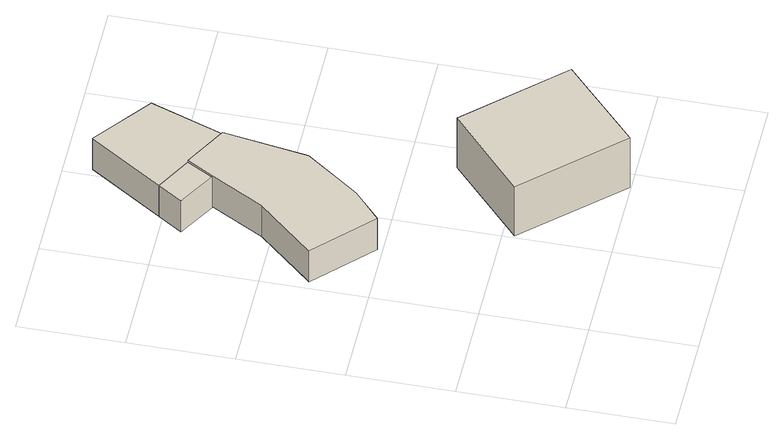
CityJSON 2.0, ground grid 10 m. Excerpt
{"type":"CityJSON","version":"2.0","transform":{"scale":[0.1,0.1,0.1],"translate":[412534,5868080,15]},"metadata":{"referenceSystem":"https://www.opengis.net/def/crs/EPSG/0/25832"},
"CityObjects":{
"building1":{"type":"Building","attributes":{"Gemeindeschluessel":"03454033","AbsoluteHoehe":"16.037","MittlereTraufHoehe":"19.891","Firsthoehe":"19.891","function":"31001_2000","roofType":"1000","measuredHeight":3.85},"address":[{"country":"Germany","locality":"Lorup"}],"geometry":[{"type":"MultiSurface","lod":"1","boundaries":[[[0,1,2,3,4,5,6,7]],[[8,9,10,11,12,13,14,15]],[[8,15,7,6]],[[9,8,6,5]],[[10,9,5,4]],[[11,10,4,3]],[[12,11,3,2]],[[13,12,2,1]],[[14,13,1,0]],[[15,14,0,7]]]}]},
"building2":{"type":"Building","attributes":{"Gemeindeschluessel":"03454033","AbsoluteHoehe":"16.46","MittlereTraufHoehe":"20.36","Firsthoehe":"25.017","function":"31001_1000","roofType":"3100","measuredHeight":8.56},"address":[{"country":"Germany","locality":"Lorup","thoroughfareNumber":"10","thoroughfareName":"Gehlenberger Straße"}],"geometry":[{"type":"MultiSurface","lod":"1","boundaries":[[[16,17,18,19]],[[20,21,22,23]],[[20,23,19,18]],[[21,20,18,17]],[[22,21,17,16]],[[23,22,16,19]]]}]},
"building3":{"type":"Building","attributes":{"Gemeindeschluessel":"03454033","AbsoluteHoehe":"15.809","MittlereTraufHoehe":"19.733","Firsthoehe":"19.733","function":"31001_2000","roofType":"1000","measuredHeight":3.92},"address":[{"country":"Germany","locality":"Lorup"}],"children":["building3-1"],"geometry":[{"type":"MultiSurface","lod":"1","boundaries":[[[24,25,26,27]],[[28,29,30,31]],[[28,31,27,26]],[[29,28,26,25]],[[32,33,29,25]],[[31,30,24,27]],[[24,30,33,32]]]}]},
"building3-1":{"type":"BuildingPart","attributes":{"AbsoluteHoehe":"15.809","MittlereTraufHoehe":"19.733","Firsthoehe":"19.733","roofType":"1000","measuredHeight":3.92},"parents":["building3"],"geometry":[{"type":"MultiSurface","lod":"1","boundaries":[[[24,34,35,32]],[[36,37,30,33]],[[36,33,32,35]],[[37,36,35,34]],[[30,37,34,24]],[[32,33,30,24]]]}]}
},
"vertices":[
[7,256,49],[59,205,49],[87,230,49],[124,281,49],[137,362,49],[96,385,49],[82,360,49],[54,309,49],[82,360,10],[96,385,10],[137,362,10],[124,281,10],[87,230,10],[59,205,10],[7,256,10],[54,309,10],
[96,88,77],[177,0,77],[251,69,77],[170,156,77],[251,69,15],[177,0,15],[96,88,15],[170,156,15],
[62,404,47],[137,362,47],[162,432,47],[108,474,47],[162,432,8],[137,362,8],[62,404,8],[108,474,8],[96,385,47],[96,385,8],
[47,381,47],[82,360,47],[82,360,8],[47,381,8]
]}
